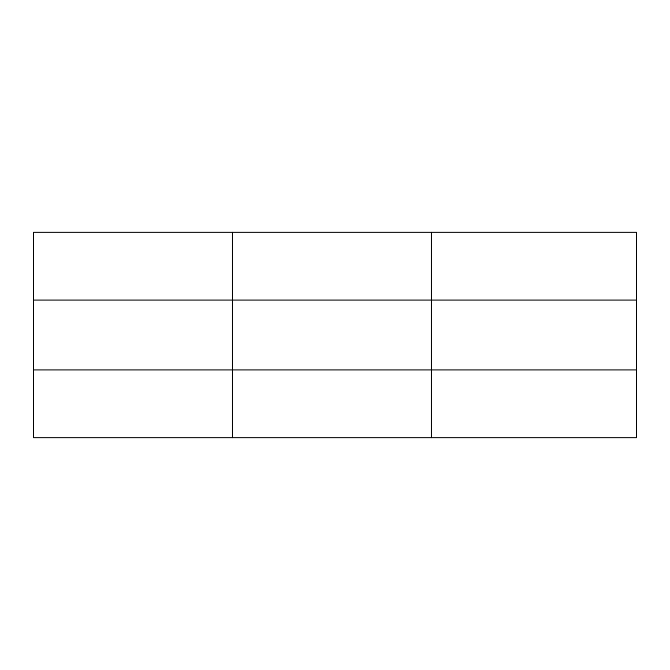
<?xml version="1.0" encoding="UTF-8"?>
<svg xmlns="http://www.w3.org/2000/svg" width="670" height="670" viewBox="0 0 670 670"><rect width="100%" height="100%" fill="white"/><g stroke="black" fill="none" stroke-linecap="round" stroke-linejoin="round"><path stroke-width="1" d="M232.49 232.381L232.49 437.619M431.48 232.381L431.48 437.619M33.5 300.11L636.5 300.11M33.5 369.89L636.5 369.89M636.5 426.329L636.5 437.619L33.5 437.619L33.5 232.381L636.5 232.381L636.5 426.329"/></g></svg>
